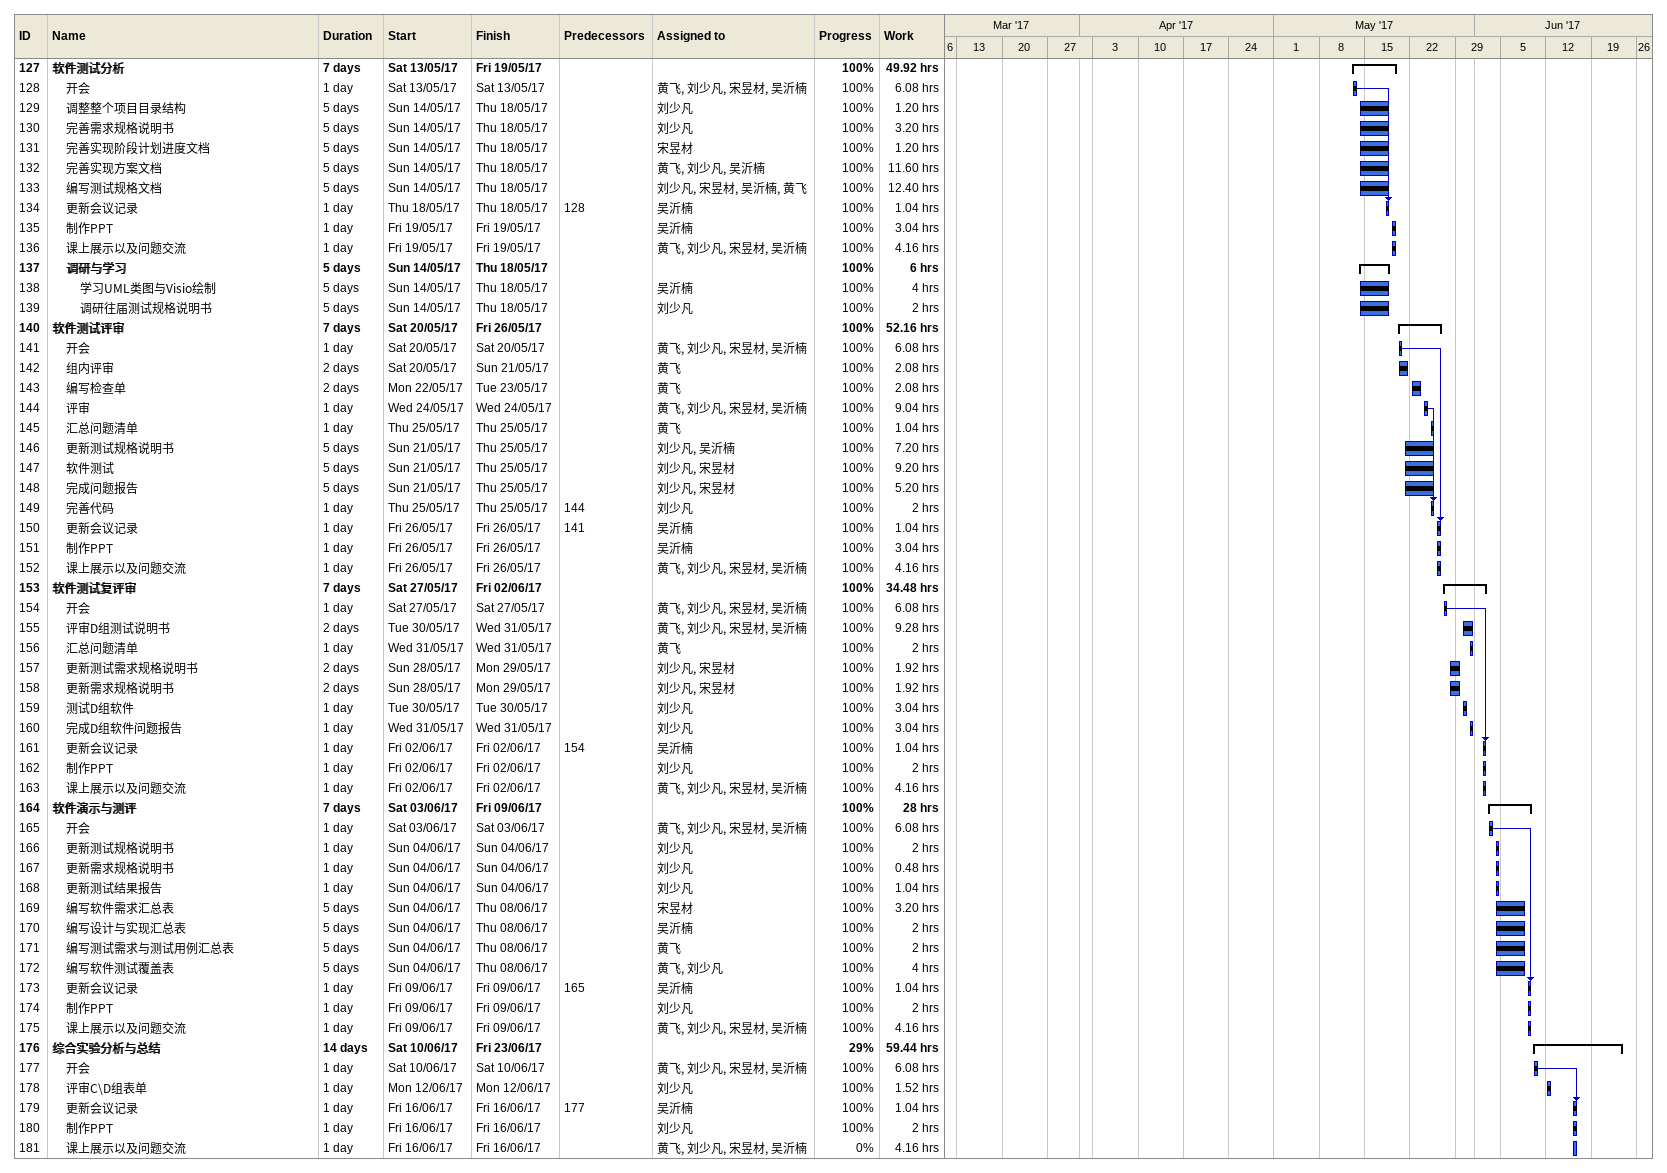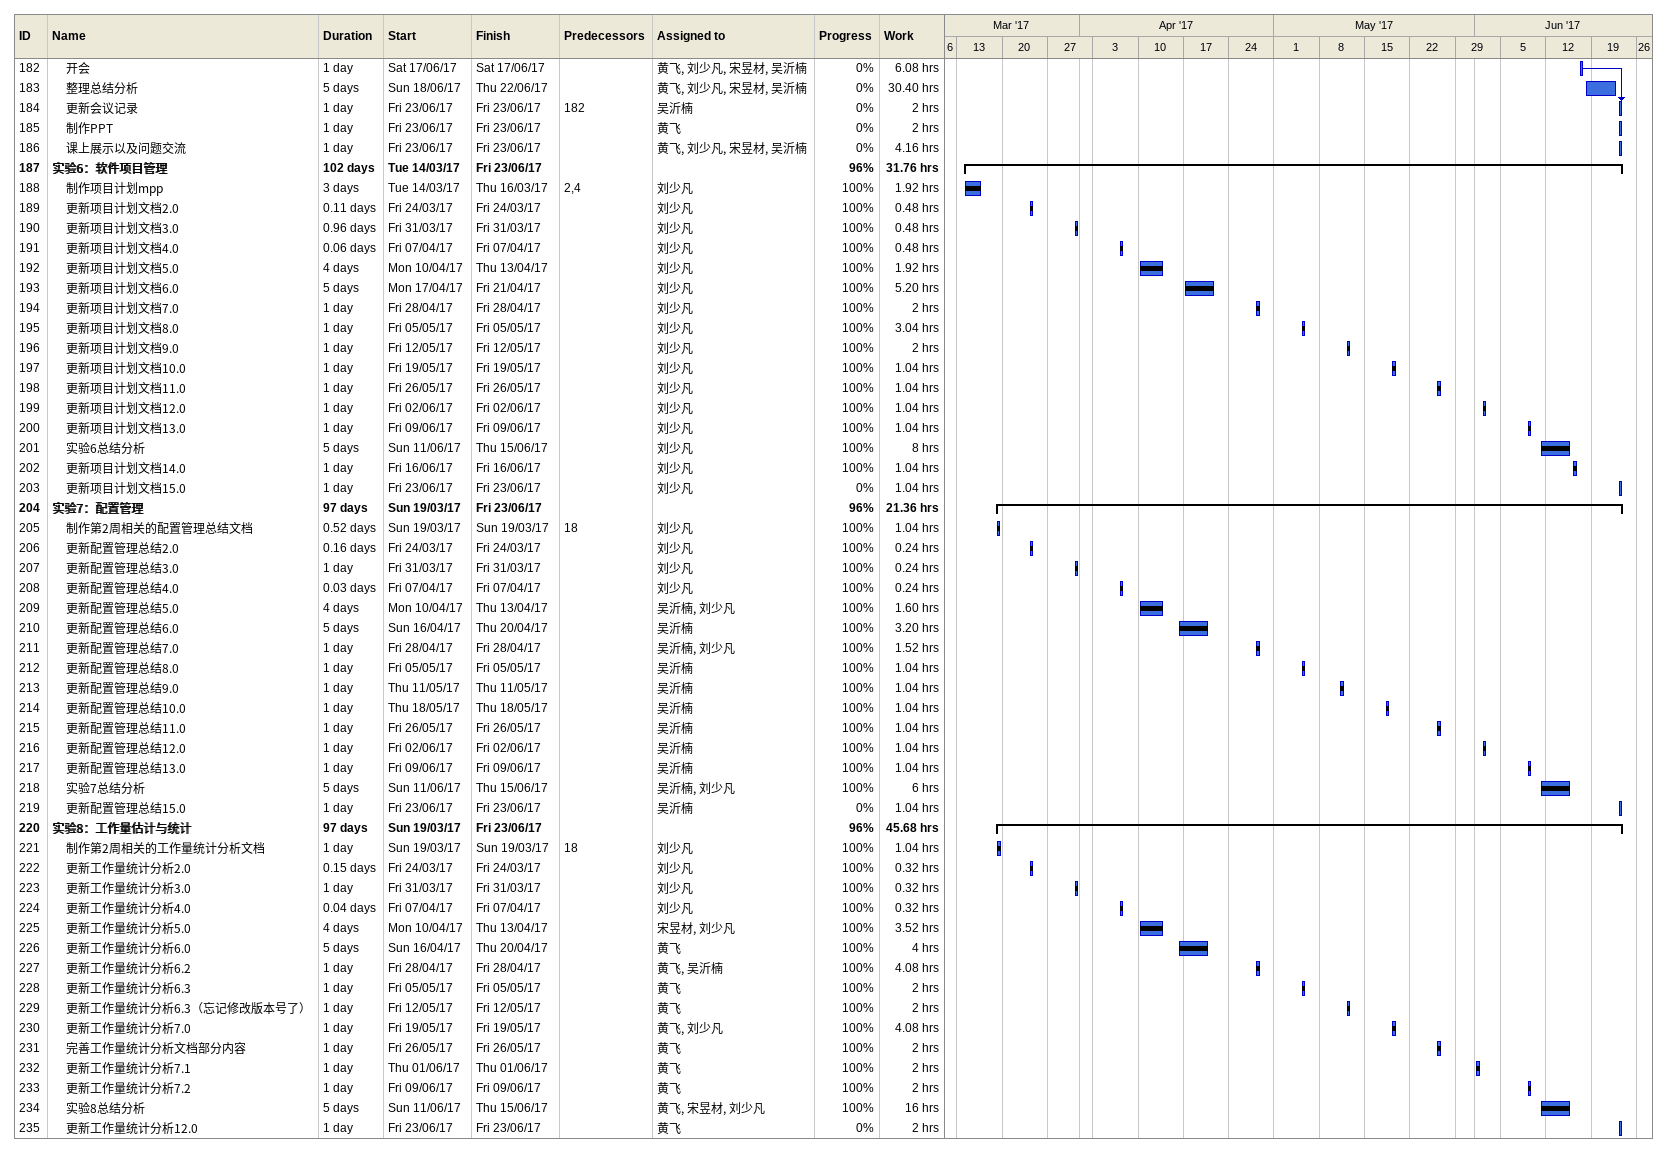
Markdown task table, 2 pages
| ID | Level | Task | Duration | Start | Finish | Predecessors | Resources | % complete | Work (h) |
|---|---|---|---|---|---|---|---|---|---|
| 127 | 1 | **软件测试分析** | 7d | 2017-05-13 | 2017-05-19 |  |  | 100 | 49.92 |
| 128 | 2 | 开会 | 1d | 2017-05-13 | 2017-05-13 |  | 黄飞, 刘少凡, 宋昱材, 吴沂楠 | 100 | 6.08 |
| 129 | 2 | 调整整个项目目录结构 | 5d | 2017-05-14 | 2017-05-18 |  | 刘少凡 | 100 | 1.20 |
| 130 | 2 | 完善需求规格说明书 | 5d | 2017-05-14 | 2017-05-18 |  | 刘少凡 | 100 | 3.20 |
| 131 | 2 | 完善实现阶段计划进度文档 | 5d | 2017-05-14 | 2017-05-18 |  | 宋昱材 | 100 | 1.20 |
| 132 | 2 | 完善实现方案文档 | 5d | 2017-05-14 | 2017-05-18 |  | 黄飞, 刘少凡, 吴沂楠 | 100 | 11.60 |
| 133 | 2 | 编写测试规格文档 | 5d | 2017-05-14 | 2017-05-18 |  | 刘少凡, 宋昱材, 吴沂楠, 黄飞 | 100 | 12.40 |
| 134 | 2 | 更新会议记录 | 1d | 2017-05-18 | 2017-05-18 | 128 | 吴沂楠 | 100 | 1.04 |
| 135 | 2 | 制作PPT | 1d | 2017-05-19 | 2017-05-19 |  | 吴沂楠 | 100 | 3.04 |
| 136 | 2 | 课上展示以及问题交流 | 1d | 2017-05-19 | 2017-05-19 |  | 黄飞, 刘少凡, 宋昱材, 吴沂楠 | 100 | 4.16 |
| 137 | 2 | **调研与学习** | 5d | 2017-05-14 | 2017-05-18 |  |  | 100 | 6 |
| 138 | 3 | 学习UML类图与Visio绘制 | 5d | 2017-05-14 | 2017-05-18 |  | 吴沂楠 | 100 | 4 |
| 139 | 3 | 调研往届测试规格说明书 | 5d | 2017-05-14 | 2017-05-18 |  | 刘少凡 | 100 | 2 |
| 140 | 1 | **软件测试评审** | 7d | 2017-05-20 | 2017-05-26 |  |  | 100 | 52.16 |
| 141 | 2 | 开会 | 1d | 2017-05-20 | 2017-05-20 |  | 黄飞, 刘少凡, 宋昱材, 吴沂楠 | 100 | 6.08 |
| 142 | 2 | 组内评审 | 2d | 2017-05-20 | 2017-05-21 |  | 黄飞 | 100 | 2.08 |
| 143 | 2 | 编写检查单 | 2d | 2017-05-22 | 2017-05-23 |  | 黄飞 | 100 | 2.08 |
| 144 | 2 | 评审 | 1d | 2017-05-24 | 2017-05-24 |  | 黄飞, 刘少凡, 宋昱材, 吴沂楠 | 100 | 9.04 |
| 145 | 2 | 汇总问题清单 | 1d | 2017-05-25 | 2017-05-25 |  | 黄飞 | 100 | 1.04 |
| 146 | 2 | 更新测试规格说明书 | 5d | 2017-05-21 | 2017-05-25 |  | 刘少凡, 吴沂楠 | 100 | 7.20 |
| 147 | 2 | 软件测试 | 5d | 2017-05-21 | 2017-05-25 |  | 刘少凡, 宋昱材 | 100 | 9.20 |
| 148 | 2 | 完成问题报告 | 5d | 2017-05-21 | 2017-05-25 |  | 刘少凡, 宋昱材 | 100 | 5.20 |
| 149 | 2 | 完善代码 | 1d | 2017-05-25 | 2017-05-25 | 144 | 刘少凡 | 100 | 2 |
| 150 | 2 | 更新会议记录 | 1d | 2017-05-26 | 2017-05-26 | 141 | 吴沂楠 | 100 | 1.04 |
| 151 | 2 | 制作PPT | 1d | 2017-05-26 | 2017-05-26 |  | 吴沂楠 | 100 | 3.04 |
| 152 | 2 | 课上展示以及问题交流 | 1d | 2017-05-26 | 2017-05-26 |  | 黄飞, 刘少凡, 宋昱材, 吴沂楠 | 100 | 4.16 |
| 153 | 1 | **软件测试复评审** | 7d | 2017-05-27 | 2017-06-02 |  |  | 100 | 34.48 |
| 154 | 2 | 开会 | 1d | 2017-05-27 | 2017-05-27 |  | 黄飞, 刘少凡, 宋昱材, 吴沂楠 | 100 | 6.08 |
| 155 | 2 | 评审D组测试说明书 | 2d | 2017-05-30 | 2017-05-31 |  | 黄飞, 刘少凡, 宋昱材, 吴沂楠 | 100 | 9.28 |
| 156 | 2 | 汇总问题清单 | 1d | 2017-05-31 | 2017-05-31 |  | 黄飞 | 100 | 2 |
| 157 | 2 | 更新测试需求规格说明书 | 2d | 2017-05-28 | 2017-05-29 |  | 刘少凡, 宋昱材 | 100 | 1.92 |
| 158 | 2 | 更新需求规格说明书 | 2d | 2017-05-28 | 2017-05-29 |  | 刘少凡, 宋昱材 | 100 | 1.92 |
| 159 | 2 | 测试D组软件 | 1d | 2017-05-30 | 2017-05-30 |  | 刘少凡 | 100 | 3.04 |
| 160 | 2 | 完成D组软件问题报告 | 1d | 2017-05-31 | 2017-05-31 |  | 刘少凡 | 100 | 3.04 |
| 161 | 2 | 更新会议记录 | 1d | 2017-06-02 | 2017-06-02 | 154 | 吴沂楠 | 100 | 1.04 |
| 162 | 2 | 制作PPT | 1d | 2017-06-02 | 2017-06-02 |  | 刘少凡 | 100 | 2 |
| 163 | 2 | 课上展示以及问题交流 | 1d | 2017-06-02 | 2017-06-02 |  | 黄飞, 刘少凡, 宋昱材, 吴沂楠 | 100 | 4.16 |
| 164 | 1 | **软件演示与测评** | 7d | 2017-06-03 | 2017-06-09 |  |  | 100 | 28 |
| 165 | 2 | 开会 | 1d | 2017-06-03 | 2017-06-03 |  | 黄飞, 刘少凡, 宋昱材, 吴沂楠 | 100 | 6.08 |
| 166 | 2 | 更新测试规格说明书 | 1d | 2017-06-04 | 2017-06-04 |  | 刘少凡 | 100 | 2 |
| 167 | 2 | 更新需求规格说明书 | 1d | 2017-06-04 | 2017-06-04 |  | 刘少凡 | 100 | 0.48 |
| 168 | 2 | 更新测试结果报告 | 1d | 2017-06-04 | 2017-06-04 |  | 刘少凡 | 100 | 1.04 |
| 169 | 2 | 编写软件需求汇总表 | 5d | 2017-06-04 | 2017-06-08 |  | 宋昱材 | 100 | 3.20 |
| 170 | 2 | 编写设计与实现汇总表 | 5d | 2017-06-04 | 2017-06-08 |  | 吴沂楠 | 100 | 2 |
| 171 | 2 | 编写测试需求与测试用例汇总表 | 5d | 2017-06-04 | 2017-06-08 |  | 黄飞 | 100 | 2 |
| 172 | 2 | 编写软件测试覆盖表 | 5d | 2017-06-04 | 2017-06-08 |  | 黄飞, 刘少凡 | 100 | 4 |
| 173 | 2 | 更新会议记录 | 1d | 2017-06-09 | 2017-06-09 | 165 | 吴沂楠 | 100 | 1.04 |
| 174 | 2 | 制作PPT | 1d | 2017-06-09 | 2017-06-09 |  | 刘少凡 | 100 | 2 |
| 175 | 2 | 课上展示以及问题交流 | 1d | 2017-06-09 | 2017-06-09 |  | 黄飞, 刘少凡, 宋昱材, 吴沂楠 | 100 | 4.16 |
| 176 | 1 | **综合实验分析与总结** | 14d | 2017-06-10 | 2017-06-23 |  |  | 29 | 59.44 |
| 177 | 2 | 开会 | 1d | 2017-06-10 | 2017-06-10 |  | 黄飞, 刘少凡, 宋昱材, 吴沂楠 | 100 | 6.08 |
| 178 | 2 | 评审C\D组表单 | 1d | 2017-06-12 | 2017-06-12 |  | 刘少凡 | 100 | 1.52 |
| 179 | 2 | 更新会议记录 | 1d | 2017-06-16 | 2017-06-16 | 177 | 吴沂楠 | 100 | 1.04 |
| 180 | 2 | 制作PPT | 1d | 2017-06-16 | 2017-06-16 |  | 刘少凡 | 100 | 2 |
| 181 | 2 | 课上展示以及问题交流 | 1d | 2017-06-16 | 2017-06-16 |  | 黄飞, 刘少凡, 宋昱材, 吴沂楠 | 0 | 4.16 |
| 182 | 2 | 开会 | 1d | 2017-06-17 | 2017-06-17 |  | 黄飞, 刘少凡, 宋昱材, 吴沂楠 | 0 | 6.08 |
| 183 | 2 | 整理总结分析 | 5d | 2017-06-18 | 2017-06-22 |  | 黄飞, 刘少凡, 宋昱材, 吴沂楠 | 0 | 30.40 |
| 184 | 2 | 更新会议记录 | 1d | 2017-06-23 | 2017-06-23 | 182 | 吴沂楠 | 0 | 2 |
| 185 | 2 | 制作PPT | 1d | 2017-06-23 | 2017-06-23 |  | 黄飞 | 0 | 2 |
| 186 | 2 | 课上展示以及问题交流 | 1d | 2017-06-23 | 2017-06-23 |  | 黄飞, 刘少凡, 宋昱材, 吴沂楠 | 0 | 4.16 |
| 187 | 1 | **实验6：软件项目管理** | 102d | 2017-03-14 | 2017-06-23 |  |  | 96 | 31.76 |
| 188 | 2 | 制作项目计划mpp | 3d | 2017-03-14 | 2017-03-16 | 2, 4 | 刘少凡 | 100 | 1.92 |
| 189 | 2 | 更新项目计划文档2.0 | 0.11d | 2017-03-24 | 2017-03-24 |  | 刘少凡 | 100 | 0.48 |
| 190 | 2 | 更新项目计划文档3.0 | 0.96d | 2017-03-31 | 2017-03-31 |  | 刘少凡 | 100 | 0.48 |
| 191 | 2 | 更新项目计划文档4.0 | 0.06d | 2017-04-07 | 2017-04-07 |  | 刘少凡 | 100 | 0.48 |
| 192 | 2 | 更新项目计划文档5.0 | 4d | 2017-04-10 | 2017-04-13 |  | 刘少凡 | 100 | 1.92 |
| 193 | 2 | 更新项目计划文档6.0 | 5d | 2017-04-17 | 2017-04-21 |  | 刘少凡 | 100 | 5.20 |
| 194 | 2 | 更新项目计划文档7.0 | 1d | 2017-04-28 | 2017-04-28 |  | 刘少凡 | 100 | 2 |
| 195 | 2 | 更新项目计划文档8.0 | 1d | 2017-05-05 | 2017-05-05 |  | 刘少凡 | 100 | 3.04 |
| 196 | 2 | 更新项目计划文档9.0 | 1d | 2017-05-12 | 2017-05-12 |  | 刘少凡 | 100 | 2 |
| 197 | 2 | 更新项目计划文档10.0 | 1d | 2017-05-19 | 2017-05-19 |  | 刘少凡 | 100 | 1.04 |
| 198 | 2 | 更新项目计划文档11.0 | 1d | 2017-05-26 | 2017-05-26 |  | 刘少凡 | 100 | 1.04 |
| 199 | 2 | 更新项目计划文档12.0 | 1d | 2017-06-02 | 2017-06-02 |  | 刘少凡 | 100 | 1.04 |
| 200 | 2 | 更新项目计划文档13.0 | 1d | 2017-06-09 | 2017-06-09 |  | 刘少凡 | 100 | 1.04 |
| 201 | 2 | 实验6总结分析 | 5d | 2017-06-11 | 2017-06-15 |  | 刘少凡 | 100 | 8 |
| 202 | 2 | 更新项目计划文档14.0 | 1d | 2017-06-16 | 2017-06-16 |  | 刘少凡 | 100 | 1.04 |
| 203 | 2 | 更新项目计划文档15.0 | 1d | 2017-06-23 | 2017-06-23 |  | 刘少凡 | 0 | 1.04 |
| 204 | 1 | **实验7：配置管理** | 97d | 2017-03-19 | 2017-06-23 |  |  | 96 | 21.36 |
| 205 | 2 | 制作第2周相关的配置管理总结文档 | 0.52d | 2017-03-19 | 2017-03-19 | 18 | 刘少凡 | 100 | 1.04 |
| 206 | 2 | 更新配置管理总结2.0 | 0.16d | 2017-03-24 | 2017-03-24 |  | 刘少凡 | 100 | 0.24 |
| 207 | 2 | 更新配置管理总结3.0 | 1d | 2017-03-31 | 2017-03-31 |  | 刘少凡 | 100 | 0.24 |
| 208 | 2 | 更新配置管理总结4.0 | 0.03d | 2017-04-07 | 2017-04-07 |  | 刘少凡 | 100 | 0.24 |
| 209 | 2 | 更新配置管理总结5.0 | 4d | 2017-04-10 | 2017-04-13 |  | 吴沂楠, 刘少凡 | 100 | 1.60 |
| 210 | 2 | 更新配置管理总结6.0 | 5d | 2017-04-16 | 2017-04-20 |  | 吴沂楠 | 100 | 3.20 |
| 211 | 2 | 更新配置管理总结7.0 | 1d | 2017-04-28 | 2017-04-28 |  | 吴沂楠, 刘少凡 | 100 | 1.52 |
| 212 | 2 | 更新配置管理总结8.0 | 1d | 2017-05-05 | 2017-05-05 |  | 吴沂楠 | 100 | 1.04 |
| 213 | 2 | 更新配置管理总结9.0 | 1d | 2017-05-11 | 2017-05-11 |  | 吴沂楠 | 100 | 1.04 |
| 214 | 2 | 更新配置管理总结10.0 | 1d | 2017-05-18 | 2017-05-18 |  | 吴沂楠 | 100 | 1.04 |
| 215 | 2 | 更新配置管理总结11.0 | 1d | 2017-05-26 | 2017-05-26 |  | 吴沂楠 | 100 | 1.04 |
| 216 | 2 | 更新配置管理总结12.0 | 1d | 2017-06-02 | 2017-06-02 |  | 吴沂楠 | 100 | 1.04 |
| 217 | 2 | 更新配置管理总结13.0 | 1d | 2017-06-09 | 2017-06-09 |  | 吴沂楠 | 100 | 1.04 |
| 218 | 2 | 实验7总结分析 | 5d | 2017-06-11 | 2017-06-15 |  | 吴沂楠, 刘少凡 | 100 | 6 |
| 219 | 2 | 更新配置管理总结15.0 | 1d | 2017-06-23 | 2017-06-23 |  | 吴沂楠 | 0 | 1.04 |
| 220 | 1 | **实验8：工作量估计与统计** | 97d | 2017-03-19 | 2017-06-23 |  |  | 96 | 45.68 |
| 221 | 2 | 制作第2周相关的工作量统计分析文档 | 1d | 2017-03-19 | 2017-03-19 | 18 | 刘少凡 | 100 | 1.04 |
| 222 | 2 | 更新工作量统计分析2.0 | 0.15d | 2017-03-24 | 2017-03-24 |  | 刘少凡 | 100 | 0.32 |
| 223 | 2 | 更新工作量统计分析3.0 | 1d | 2017-03-31 | 2017-03-31 |  | 刘少凡 | 100 | 0.32 |
| 224 | 2 | 更新工作量统计分析4.0 | 0.04d | 2017-04-07 | 2017-04-07 |  | 刘少凡 | 100 | 0.32 |
| 225 | 2 | 更新工作量统计分析5.0 | 4d | 2017-04-10 | 2017-04-13 |  | 宋昱材, 刘少凡 | 100 | 3.52 |
| 226 | 2 | 更新工作量统计分析6.0 | 5d | 2017-04-16 | 2017-04-20 |  | 黄飞 | 100 | 4 |
| 227 | 2 | 更新工作量统计分析6.2 | 1d | 2017-04-28 | 2017-04-28 |  | 黄飞, 吴沂楠 | 100 | 4.08 |
| 228 | 2 | 更新工作量统计分析6.3 | 1d | 2017-05-05 | 2017-05-05 |  | 黄飞 | 100 | 2 |
| 229 | 2 | 更新工作量统计分析6.3（忘记修改版本号了） | 1d | 2017-05-12 | 2017-05-12 |  | 黄飞 | 100 | 2 |
| 230 | 2 | 更新工作量统计分析7.0 | 1d | 2017-05-19 | 2017-05-19 |  | 黄飞, 刘少凡 | 100 | 4.08 |
| 231 | 2 | 完善工作量统计分析文档部分内容 | 1d | 2017-05-26 | 2017-05-26 |  | 黄飞 | 100 | 2 |
| 232 | 2 | 更新工作量统计分析7.1 | 1d | 2017-06-01 | 2017-06-01 |  | 黄飞 | 100 | 2 |
| 233 | 2 | 更新工作量统计分析7.2 | 1d | 2017-06-09 | 2017-06-09 |  | 黄飞 | 100 | 2 |
| 234 | 2 | 实验8总结分析 | 5d | 2017-06-11 | 2017-06-15 |  | 黄飞, 宋昱材, 刘少凡 | 100 | 16 |
| 235 | 2 | 更新工作量统计分析12.0 | 1d | 2017-06-23 | 2017-06-23 |  | 黄飞 | 0 | 2 |
